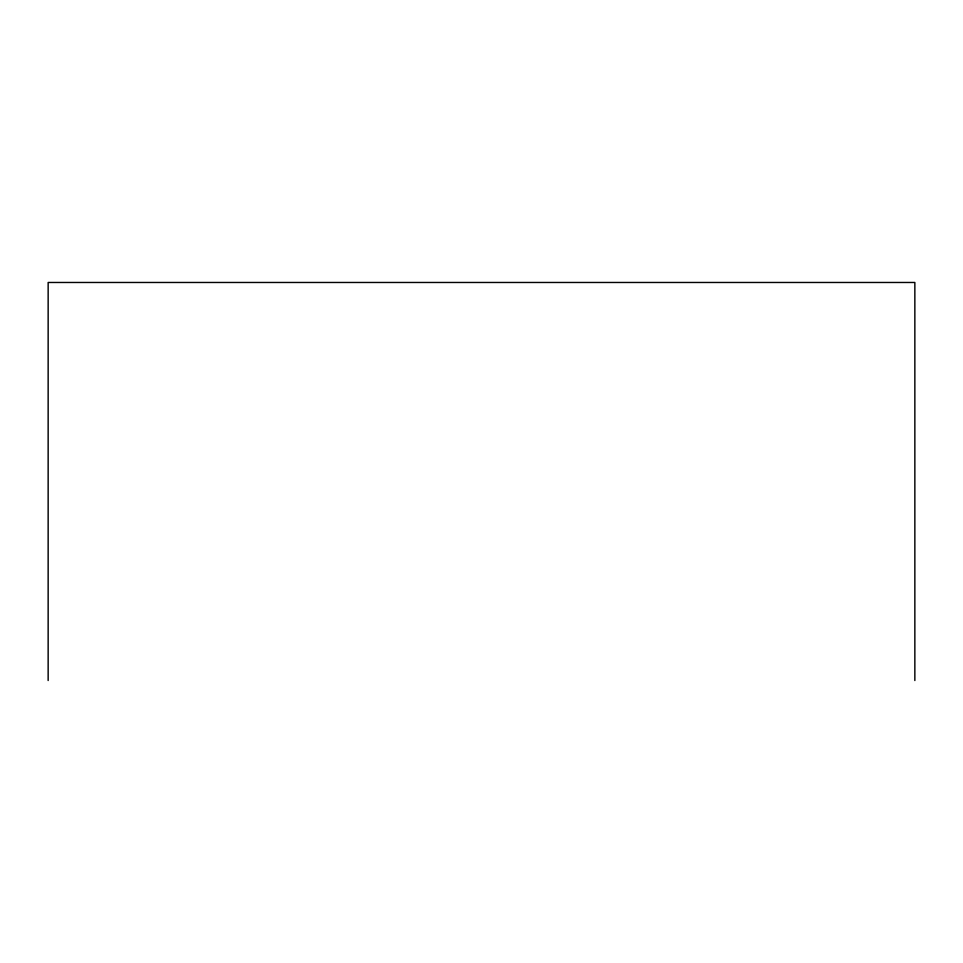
<?xml version="1.0" encoding="UTF-8"?>
<svg xmlns="http://www.w3.org/2000/svg" width="963" height="963" viewBox="0 0 963 963"><rect width="100%" height="100%" fill="white"/><g stroke="black" fill="none" stroke-linecap="round" stroke-linejoin="round"><path stroke-width="1.44" d="M914.85 680.528L914.85 282.472L48.15 282.472L48.15 680.528"/></g></svg>
